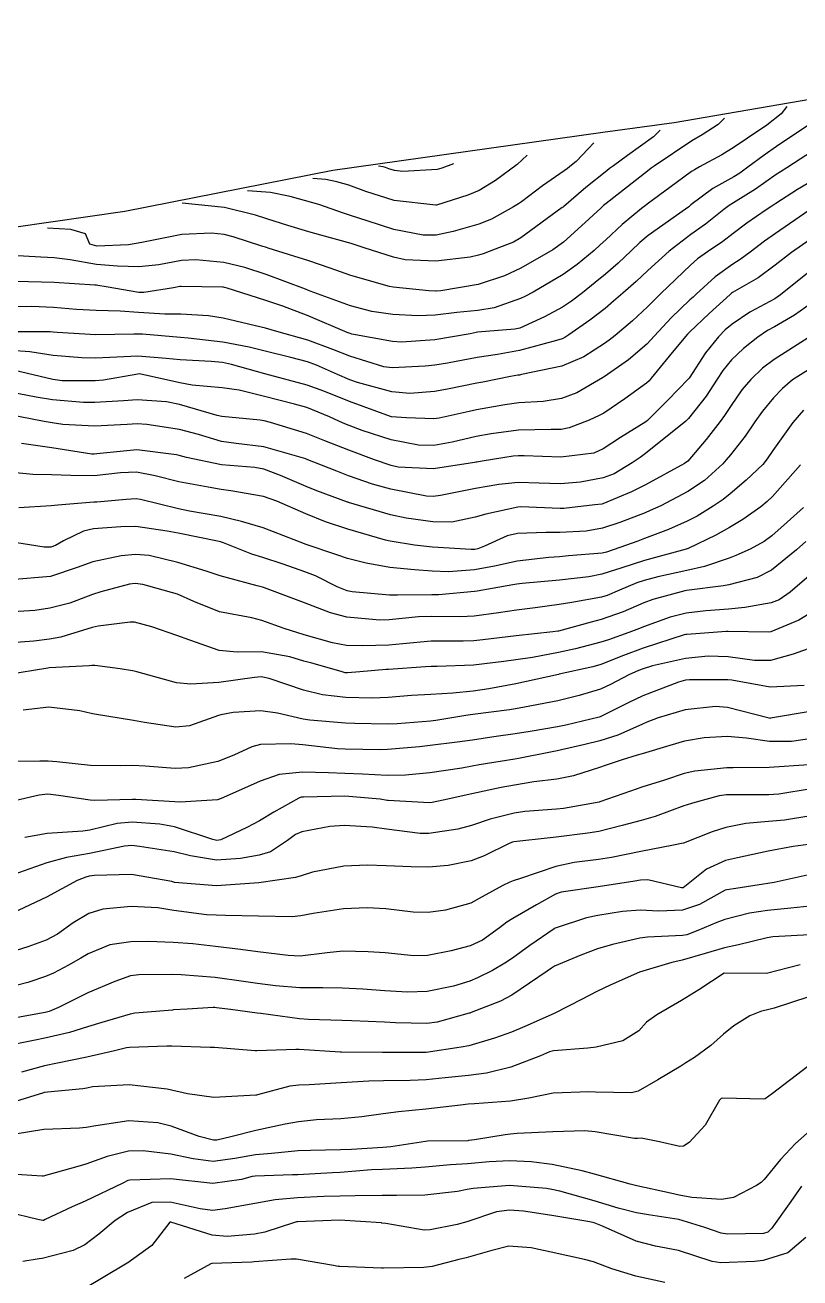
# Model space of a CAD drawing. Header units: metres. Extents: x 307586 to 320046, y 7427249 to 7434250.
# Drawn here: x 310558.3 to 310594.8, y 7432832.9 to 7432892 of the extents above; entities that cross this region are included whole.
import ezdxf

# ---------------------------------------------------------------- set-up
doc = ezdxf.new("R2010")
doc.units = ezdxf.units.M
doc.header["$MEASUREMENT"] = 0
for name, color, linetype in [('Area', 45, 'Continuous'), ('Curvas de Nivel 1m', 11, 'Continuous'), ('Curvas de Nivel 5m', 15, 'Continuous')]:
    doc.layers.add(name, color=color, linetype=linetype)

msp = doc.modelspace()

# ---------------------------------------------------------------- linework, layer by layer
at = {"layer": 'Area'}
msp.add_polyline3d([(310510.468, 7432874.914, 750.273), (310517.599, 7432875.791, 753.699), (310518.287, 7432876.046, 756.786), (310520.184, 7432876.551, 754.382), (310523.961, 7432876.76, 755.493), (310531.739, 7432878.129, 756.331), (310538.54, 7432879.328, 755.301), (310549.012, 7432881.229, 754.122), (310562.999, 7432883.234, 754.031), (310572.797, 7432885.176, 756.731), (310585.538, 7432886.953, 755.432), (310588.899, 7432887.413, 754.162), (310598.315, 7432889.042, 760.701), (310606.932, 7432890.534, 748.664), (310614.563, 7432890.907, 747.189), (310615.027, 7432891.124, 758.716), (310620.851, 7432892.011, 762.702)], dxfattribs=at)
at = {"layer": 'Curvas de Nivel 1m', "flags": 128}
for points, elevation in [([(310591.273, 7432887.62), (310590.98, 7432887.318), (310590.224, 7432886.84), (310589.735, 7432886.546), (310587.958, 7432885.356), (310587.82, 7432885.26), (310587.72, 7432885.183), (310586.699, 7432884.379), (310585.696, 7432883.595), (310585.575, 7432883.5), (310585.444, 7432883.382), (310584.539, 7432882.536), (310583.677, 7432881.769), (310583.183, 7432881.407), (310581.664, 7432880.551), (310580.906, 7432880.192), (310579.656, 7432879.771), (310577.903, 7432879.476), (310577.671, 7432879.461), (310577.653, 7432879.459), (310577.338, 7432879.483), (310575.654, 7432879.651), (310575.473, 7432879.683), (310573.66, 7432880.207), (310572.682, 7432880.553), (310571.666, 7432880.892), (310569.749, 7432881.493), (310569.672, 7432881.519), (310569.634, 7432881.532), (310569.501, 7432881.573), (310568.111, 7432882.027), (310567.678, 7432882.135), (310567.086, 7432882.199), (310565.678, 7432882.134), (310563.799, 7432881.764), (310563.169, 7432881.648), (310561.672, 7432881.582), (310561.342, 7432881.673), (310561.146, 7432882.162), (310560.445, 7432882.377), (310559.353, 7432882.43)], 756), ([(310595.204, 7432887.268), (310593.733, 7432886.29), (310593.142, 7432885.882), (310592.375, 7432885.303), (310592.002, 7432885.024), (310591.716, 7432884.859), (310590.728, 7432884.299), (310589.696, 7432883.528), (310589.587, 7432883.439), (310589.437, 7432883.334), (310587.68, 7432882.081), (310587.28, 7432881.761), (310586.868, 7432881.368), (310586.259, 7432880.782), (310585.662, 7432880.268), (310585.172, 7432879.871), (310584.572, 7432879.391), (310584.056, 7432878.986), (310583.643, 7432878.707), (310582.794, 7432878.254), (310581.627, 7432877.721), (310581.395, 7432877.664), (310579.624, 7432877.523), (310579.561, 7432877.514), (310579.279, 7432877.455), (310577.62, 7432877.174), (310576.05, 7432877.064), (310575.619, 7432877.092), (310573.698, 7432877.443), (310573.622, 7432877.466), (310573.582, 7432877.48), (310573.485, 7432877.522), (310571.634, 7432878.307), (310570.45, 7432878.753), (310569.645, 7432879.018), (310567.824, 7432879.597), (310567.692, 7432879.638), (310567.653, 7432879.647), (310567.602, 7432879.652), (310565.654, 7432879.688), (310565.591, 7432879.683), (310565.284, 7432879.624), (310563.893, 7432879.394), (310563.649, 7432879.401), (310562.114, 7432879.663), (310561.714, 7432879.73), (310561.654, 7432879.74), (310561.578, 7432879.746), (310559.655, 7432879.872), (310557.859, 7432879.921)], 754), ([(310588.243, 7432887.05), (310588.155, 7432886.954), (310587.925, 7432886.747), (310586.705, 7432885.857), (310586.04, 7432885.377), (310585.858, 7432885.242), (310585.719, 7432885.133), (310584.741, 7432884.356), (310583.694, 7432883.454), (310583.664, 7432883.43), (310583.625, 7432883.401), (310581.678, 7432881.975), (310581.331, 7432881.779), (310580.468, 7432881.442), (310579.892, 7432881.227), (310579.67, 7432881.161), (310579.287, 7432881.074), (310577.667, 7432880.876), (310576.214, 7432880.948), (310575.669, 7432881.067), (310574.287, 7432881.514), (310573.675, 7432881.705), (310572.233, 7432882.096), (310571.68, 7432882.256), (310570.686, 7432882.557), (310569.686, 7432882.868), (310569.152, 7432883.043), (310567.691, 7432883.402), (310565.693, 7432883.62), (310565.693, 7432883.62)], 757), ([(310595.733, 7432886.269), (310594.21, 7432885.283), (310593.913, 7432885.094), (310593.718, 7432884.968), (310592.738, 7432884.269), (310591.698, 7432883.629), (310591.501, 7432883.507), (310591.245, 7432883.314), (310590.38, 7432882.629), (310589.681, 7432882.128), (310588.659, 7432881.345), (310587.664, 7432880.441), (310587.109, 7432879.915), (310586.487, 7432879.372), (310586.035, 7432878.988), (310585.642, 7432878.651), (310584.928, 7432878.092), (310583.939, 7432877.397), (310583.747, 7432877.274), (310583.621, 7432877.218), (310583.356, 7432877.14), (310581.615, 7432876.67), (310580.569, 7432876.484), (310579.612, 7432876.337), (310578.213, 7432876.075), (310577.608, 7432875.976), (310577.16, 7432875.932), (310575.606, 7432875.846), (310575.216, 7432875.895), (310573.612, 7432876.405), (310572.802, 7432876.719), (310571.619, 7432877.153), (310570.159, 7432877.565), (310569.625, 7432877.716), (310569.429, 7432877.77), (310567.632, 7432878.197), (310566.939, 7432878.301), (310565.634, 7432878.378), (310564.882, 7432878.38), (310563.635, 7432878.45), (310562.768, 7432878.521), (310561.636, 7432878.546), (310560.72, 7432878.596), (310559.638, 7432878.686), (310558.607, 7432878.737), (310557.638, 7432878.725)], 753), ([(310585.113, 7432886.46), (310584.847, 7432886.17), (310584.285, 7432885.58), (310584.062, 7432885.397), (310583.871, 7432885.248), (310583.719, 7432885.136), (310582.691, 7432884.432), (310581.697, 7432883.679), (310581.553, 7432883.574), (310581.329, 7432883.434), (310580.28, 7432882.851), (310579.685, 7432882.615), (310578.487, 7432882.274), (310577.679, 7432882.109), (310577.057, 7432882.108), (310575.682, 7432882.378), (310574.419, 7432882.779), (310573.688, 7432883.023), (310573.308, 7432883.145), (310572.151, 7432883.543), (310571.861, 7432883.632), (310570.797, 7432883.923), (310569.867, 7432884.114), (310568.783, 7432884.2)], 758), ([(310581.973, 7432885.87), (310581.504, 7432885.432), (310580.477, 7432884.677), (310579.704, 7432884.21), (310579.173, 7432883.986), (310577.693, 7432883.516), (310577.662, 7432883.511), (310575.696, 7432883.736), (310574.355, 7432884.166), (310573.562, 7432884.454), (310572.989, 7432884.625), (310572.473, 7432884.731), (310571.863, 7432884.78)], 759), ([(310595.717, 7432884.842), (310594.724, 7432884.258), (310593.698, 7432883.596), (310593.512, 7432883.475), (310593.24, 7432883.295), (310592.327, 7432882.663), (310591.682, 7432882.176), (310591.19, 7432881.802), (310590.474, 7432881.322), (310590.007, 7432880.989), (310589.667, 7432880.69), (310588.28, 7432879.351), (310587.963, 7432879.04), (310587.643, 7432878.72), (310586.931, 7432878.069), (310586.113, 7432877.375), (310585.84, 7432877.158), (310585.619, 7432876.996), (310584.636, 7432876.366), (310583.608, 7432875.924), (310581.709, 7432875.534), (310581.604, 7432875.51), (310581.535, 7432875.499), (310581.19, 7432875.434), (310579.873, 7432875.173), (310579.598, 7432875.121), (310578.217, 7432874.848), (310577.592, 7432874.74), (310576.443, 7432874.638), (310575.591, 7432874.721), (310573.964, 7432875.15), (310573.599, 7432875.28), (310573.023, 7432875.529), (310572.036, 7432875.972), (310571.609, 7432876.13), (310570.83, 7432876.338), (310569.614, 7432876.64), (310568.857, 7432876.823), (310567.617, 7432877.052), (310565.989, 7432877.247), (310565.619, 7432877.278), (310563.828, 7432877.43), (310563.621, 7432877.443), (310563.414, 7432877.437), (310561.62, 7432877.398), (310559.796, 7432877.513), (310559.621, 7432877.533), (310559.477, 7432877.547), (310557.621, 7432877.551)], 752), ([(310595.254, 7432883.267), (310593.682, 7432882.188), (310593.157, 7432881.817), (310592.483, 7432881.302), (310592.018, 7432880.958), (310591.667, 7432880.732), (310590.835, 7432880.144), (310589.947, 7432879.327), (310589.797, 7432879.182), (310589.649, 7432879.047), (310588.767, 7432878.212), (310587.978, 7432877.355), (310587.619, 7432876.966), (310586.754, 7432876.226), (310585.603, 7432875.428), (310585.574, 7432875.409), (310585.525, 7432875.381), (310584.308, 7432874.677), (310583.588, 7432874.399), (310582.73, 7432874.268), (310581.584, 7432874.194), (310580.911, 7432874.109), (310579.579, 7432873.863), (310579.237, 7432873.796), (310577.827, 7432873.476), (310577.573, 7432873.448), (310576.281, 7432873.493), (310575.574, 7432873.54), (310575.528, 7432873.546), (310573.584, 7432874.253), (310572.386, 7432874.743), (310571.595, 7432875.034), (310569.603, 7432875.57), (310568.026, 7432876.013), (310567.608, 7432876.099), (310567.062, 7432876.152), (310565.609, 7432876.219), (310564.948, 7432876.288), (310563.611, 7432876.404), (310562.282, 7432876.332), (310561.609, 7432876.297), (310560.968, 7432876.318), (310559.61, 7432876.43), (310558.515, 7432876.609), (310557.612, 7432876.658)], 751), ([(310595.667, 7432880.688), (310593.921, 7432879.286), (310593.766, 7432879.174), (310593.65, 7432879.107), (310592.475, 7432878.468), (310591.632, 7432877.91), (310591.308, 7432877.633), (310590.989, 7432877.316), (310590.382, 7432876.556), (310589.603, 7432875.358), (310589.585, 7432875.33), (310588.608, 7432874.325), (310587.639, 7432873.359), (310587.572, 7432873.309), (310586.372, 7432872.565), (310585.559, 7432872.031), (310585.112, 7432871.83), (310583.555, 7432871.63), (310581.834, 7432871.704), (310581.556, 7432871.705), (310581.31, 7432871.678), (310579.844, 7432871.447), (310579.594, 7432871.408), (310579.552, 7432871.401), (310579.487, 7432871.386), (310577.549, 7432871.088), (310575.887, 7432871.159), (310575.55, 7432871.238), (310574.77, 7432871.508), (310573.557, 7432871.967), (310572.434, 7432872.41), (310571.565, 7432872.746), (310569.861, 7432873.277), (310569.571, 7432873.349), (310569.376, 7432873.378), (310567.572, 7432873.552), (310567.35, 7432873.602), (310565.58, 7432874.12), (310564.963, 7432874.245), (310563.583, 7432874.333), (310562.936, 7432874.297), (310561.581, 7432874.207), (310561.046, 7432874.21), (310559.583, 7432874.339), (310558.817, 7432874.469), (310557.588, 7432874.702)], 749), ([(310595.65, 7432879.085), (310594.583, 7432878.331), (310593.63, 7432877.788), (310593.31, 7432877.611), (310592.849, 7432877.298), (310592.166, 7432876.756), (310591.612, 7432876.221), (310591.195, 7432875.726), (310590.931, 7432875.317), (310590.406, 7432874.507), (310589.575, 7432873.462), (310589.51, 7432873.395), (310589.445, 7432873.332), (310587.557, 7432871.815), (310587.297, 7432871.621), (310586.921, 7432871.366), (310586.07, 7432870.853), (310585.546, 7432870.656), (310584.478, 7432870.456), (310583.543, 7432870.382), (310582.534, 7432870.406), (310581.543, 7432870.438), (310580.629, 7432870.352), (310579.54, 7432870.151), (310577.89, 7432869.828), (310577.536, 7432869.78), (310577.224, 7432869.795), (310575.539, 7432870.12), (310574.681, 7432870.369), (310573.545, 7432870.763), (310572.987, 7432870.968), (310571.553, 7432871.538), (310571.524, 7432871.55), (310569.558, 7432872.124), (310568.253, 7432872.283), (310567.561, 7432872.377), (310566.476, 7432872.698), (310565.566, 7432872.934), (310564.034, 7432873.17), (310563.569, 7432873.201), (310563.102, 7432873.181), (310561.567, 7432873.1), (310560.07, 7432873.183), (310559.568, 7432873.247), (310559.183, 7432873.31), (310557.572, 7432873.639)], 748), ([(310595.219, 7432877.266), (310593.612, 7432876.245), (310593.074, 7432875.83), (310592.521, 7432875.301), (310592.095, 7432874.806), (310591.584, 7432874.066), (310591.283, 7432873.607), (310591.077, 7432873.315), (310590.418, 7432872.468), (310589.554, 7432871.454), (310589.397, 7432871.332), (310587.543, 7432870.331), (310586.897, 7432870.009), (310585.533, 7432869.431), (310585.491, 7432869.423), (310585.161, 7432869.384), (310583.706, 7432869.222), (310583.53, 7432869.216), (310581.668, 7432869.291), (310581.531, 7432869.285), (310580.022, 7432868.949), (310579.523, 7432868.8), (310578.413, 7432868.573), (310577.519, 7432868.585), (310576.256, 7432868.758), (310575.524, 7432868.915), (310573.549, 7432869.504), (310573.533, 7432869.507), (310573.5, 7432869.52), (310572.047, 7432870.052), (310571.54, 7432870.25), (310570.34, 7432870.767), (310569.548, 7432871.077), (310569.122, 7432871.15), (310567.55, 7432871.28), (310565.908, 7432871.616), (310565.554, 7432871.712), (310565.434, 7432871.741), (310563.556, 7432871.974), (310561.674, 7432871.788), (310561.554, 7432871.776), (310561.44, 7432871.785), (310559.557, 7432872.077), (310558.126, 7432872.279)], 747), ([(310595.61, 7432875.997), (310594.483, 7432875.277), (310594.008, 7432874.873), (310593.59, 7432874.431), (310593.064, 7432873.812), (310592.703, 7432873.299), (310592.243, 7432872.626), (310591.557, 7432871.749), (310591.362, 7432871.504), (310591.191, 7432871.314), (310590.328, 7432870.539), (310589.54, 7432870.013), (310588.275, 7432869.349), (310587.77, 7432869.116), (310587.528, 7432869.017), (310586.341, 7432868.551), (310585.516, 7432868.283), (310584.749, 7432868.154), (310583.513, 7432868.089), (310582.845, 7432868.078), (310581.512, 7432868.03), (310581.026, 7432867.919), (310579.963, 7432867.445), (310579.636, 7432867.314), (310579.501, 7432867.288), (310579.326, 7432867.278), (310577.502, 7432867.393), (310576.661, 7432867.488), (310575.506, 7432867.674), (310575.284, 7432867.725), (310573.514, 7432868.244), (310572.461, 7432868.594), (310571.524, 7432868.957), (310570.163, 7432869.564), (310569.535, 7432869.782), (310568, 7432870.055), (310567.538, 7432870.116), (310566.928, 7432870.217), (310565.541, 7432870.477), (310564.418, 7432870.757), (310563.546, 7432870.934), (310562.796, 7432870.902), (310561.544, 7432870.762), (310560.449, 7432870.776), (310559.544, 7432870.801), (310558.654, 7432870.813), (310557.545, 7432870.927)], 746), ([(310594.854, 7432871.27), (310593.538, 7432869.777), (310593.288, 7432869.539), (310592.993, 7432869.295), (310592.138, 7432868.69), (310591.518, 7432868.312), (310590.87, 7432867.959), (310589.563, 7432867.329), (310589.519, 7432867.314), (310589.503, 7432867.308), (310589.475, 7432867.303), (310587.497, 7432866.759), (310586.441, 7432866.423), (310585.49, 7432866.119), (310584.877, 7432865.998), (310583.487, 7432865.841), (310581.741, 7432865.682), (310581.485, 7432865.648), (310581.3, 7432865.616), (310580.326, 7432865.442), (310579.611, 7432865.318), (310579.481, 7432865.298), (310577.801, 7432865.152), (310577.478, 7432865.141), (310575.849, 7432865.125), (310575.477, 7432865.131), (310573.717, 7432865.28), (310573.48, 7432865.329), (310573.011, 7432865.527), (310571.984, 7432866.039), (310571.49, 7432866.236), (310570.461, 7432866.593), (310569.496, 7432866.899), (310568.988, 7432867.068), (310567.643, 7432867.598), (310567.504, 7432867.647), (310567.445, 7432867.659), (310565.509, 7432868.046), (310564.986, 7432868.15), (310563.514, 7432868.361), (310562.806, 7432868.358), (310561.512, 7432868.25), (310561.039, 7432868.146), (310560.11, 7432867.684), (310559.718, 7432867.471), (310559.5, 7432867.399), (310559.195, 7432867.39), (310557.502, 7432867.653)], 744), ([(310595.003, 7432869.268), (310594.228, 7432868.574), (310593.513, 7432867.932), (310593.143, 7432867.659), (310592.48, 7432867.3), (310591.812, 7432866.995), (310591.499, 7432866.875), (310590.328, 7432866.488), (310589.493, 7432866.296), (310588.139, 7432865.999), (310587.488, 7432865.826), (310587.139, 7432865.711), (310586.325, 7432865.372), (310585.741, 7432865.115), (310585.478, 7432865.034), (310584.079, 7432864.789), (310583.472, 7432864.683), (310582.349, 7432864.538), (310581.468, 7432864.419), (310580.613, 7432864.291), (310579.463, 7432864.138), (310578.815, 7432864.107), (310577.463, 7432864.13), (310576.841, 7432864.108), (310575.46, 7432863.962), (310575.021, 7432863.943), (310573.461, 7432864.089), (310572.695, 7432864.301), (310571.471, 7432864.775), (310569.579, 7432865.472), (310569.482, 7432865.504), (310569.232, 7432865.574), (310567.833, 7432865.941), (310567.487, 7432866.045), (310566.835, 7432866.261), (310565.493, 7432866.674), (310564.137, 7432866.993), (310563.497, 7432867.04), (310562.829, 7432866.982), (310561.493, 7432866.704), (310560.741, 7432866.427), (310559.486, 7432866.015), (310557.617, 7432865.85)], 743), ([(310595.112, 7432867.663), (310594.675, 7432867.272), (310593.493, 7432866.304), (310592.82, 7432865.966), (310591.486, 7432865.616), (310591.228, 7432865.57), (310589.483, 7432865.344), (310589.407, 7432865.331), (310587.9, 7432864.93), (310587.474, 7432864.775), (310586.491, 7432864.347), (310585.462, 7432863.976), (310584.995, 7432863.85), (310583.453, 7432863.438), (310583.42, 7432863.434), (310583.18, 7432863.404), (310581.451, 7432863.211), (310579.873, 7432863.021), (310579.448, 7432862.976), (310578.958, 7432862.967), (310577.448, 7432862.965), (310576.111, 7432862.829), (310575.446, 7432862.777), (310574.219, 7432862.739), (310573.445, 7432862.759), (310572.79, 7432862.874), (310571.45, 7432863.257), (310570.512, 7432863.559), (310569.458, 7432863.937), (310568.983, 7432864.054), (310567.464, 7432864.349), (310566.246, 7432864.838), (310565.476, 7432865.175), (310563.85, 7432865.636), (310563.483, 7432865.675), (310563.218, 7432865.644), (310561.861, 7432865.28), (310561.475, 7432865.161), (310560.394, 7432864.756), (310559.465, 7432864.509), (310558.753, 7432864.411), (310557.462, 7432864.327)], 742), ([(310595.493, 7432866.23), (310594.38, 7432865.277), (310593.849, 7432864.913), (310593.475, 7432864.76), (310592.234, 7432864.54), (310591.47, 7432864.474), (310590.399, 7432864.39), (310589.467, 7432864.276), (310588.713, 7432864.093), (310587.457, 7432863.63), (310587.264, 7432863.554), (310586.769, 7432863.367), (310585.803, 7432863.023), (310585.448, 7432862.906), (310584.245, 7432862.592), (310583.443, 7432862.418), (310582.215, 7432862.192), (310581.439, 7432862.086), (310580.869, 7432862.006), (310579.437, 7432861.824), (310577.731, 7432861.77), (310577.436, 7432861.769), (310577.17, 7432861.748), (310575.434, 7432861.626), (310575.313, 7432861.622), (310574.079, 7432861.514), (310573.49, 7432861.462), (310573.432, 7432861.463), (310573.381, 7432861.469), (310573.193, 7432861.524), (310571.807, 7432861.915), (310571.438, 7432862.023), (310570.773, 7432862.223), (310569.442, 7432862.462), (310568.292, 7432862.438), (310567.442, 7432862.517), (310566.059, 7432863.001), (310565.449, 7432863.224), (310564.276, 7432863.632), (310563.456, 7432863.85), (310563.245, 7432863.855), (310561.731, 7432863.666), (310561.452, 7432863.609), (310559.982, 7432863.151), (310559.447, 7432863.058), (310558.711, 7432862.966), (310557.444, 7432862.86)], 741), ([(310595.447, 7432862.673), (310594.514, 7432862.345), (310593.441, 7432862.051), (310592.695, 7432862.043), (310591.442, 7432862.219), (310590.512, 7432862.249), (310589.441, 7432862.144), (310587.878, 7432861.795), (310587.436, 7432861.657), (310587.218, 7432861.579), (310586.761, 7432861.367), (310585.894, 7432860.91), (310585.426, 7432860.701), (310584.421, 7432860.392), (310583.42, 7432860.152), (310581.839, 7432859.846), (310581.416, 7432859.764), (310581.133, 7432859.716), (310579.413, 7432859.503), (310579.08, 7432859.455), (310577.661, 7432859.225), (310577.409, 7432859.194), (310575.839, 7432859.063), (310575.406, 7432859.047), (310573.843, 7432859.079), (310573.407, 7432859.099), (310571.723, 7432859.231), (310571.409, 7432859.277), (310570.201, 7432859.562), (310569.414, 7432859.677), (310568.1, 7432859.59), (310567.527, 7432859.483), (310567.411, 7432859.449), (310566.045, 7432858.972), (310565.402, 7432858.899), (310563.916, 7432859.124), (310563.407, 7432859.222), (310561.566, 7432859.513), (310561.411, 7432859.542), (310560.869, 7432859.675), (310559.414, 7432859.845), (310558.207, 7432859.708)], 739), ([(310595.038, 7432860.875), (310593.428, 7432860.797), (310591.624, 7432861.115), (310591.431, 7432861.142), (310589.621, 7432861.138), (310589.431, 7432861.114), (310589.114, 7432861.019), (310587.423, 7432860.377), (310586.731, 7432860.056), (310585.413, 7432859.394), (310585.365, 7432859.38), (310583.798, 7432859.005), (310583.406, 7432858.927), (310582.114, 7432858.708), (310581.4, 7432858.594), (310580.393, 7432858.445), (310579.396, 7432858.296), (310578.665, 7432858.19), (310577.391, 7432858.035), (310576.892, 7432857.983), (310575.388, 7432857.845), (310575.06, 7432857.831), (310573.388, 7432857.863), (310573.03, 7432857.884), (310571.391, 7432858.071), (310570.824, 7432858.123), (310569.391, 7432858.085), (310568.981, 7432857.984), (310568.137, 7432857.589), (310567.38, 7432857.292), (310566.003, 7432856.987), (310565.376, 7432856.957), (310563.949, 7432857.062), (310563.377, 7432857.094), (310562.814, 7432857.085), (310561.377, 7432857.104), (310559.789, 7432857.276), (310559.379, 7432857.303), (310558.984, 7432857.301), (310557.379, 7432857.29)], 738), ([(310595.417, 7432859.652), (310593.446, 7432859.323), (310593.413, 7432859.32), (310593.375, 7432859.329), (310591.418, 7432859.838), (310590.848, 7432859.887), (310589.417, 7432859.715), (310588.155, 7432859.349), (310587.621, 7432859.145), (310587.408, 7432859.051), (310586.241, 7432858.531), (310585.396, 7432858.258), (310584.691, 7432858.089), (310583.389, 7432857.789), (310583.069, 7432857.723), (310581.558, 7432857.427), (310581.383, 7432857.398), (310579.704, 7432857.123), (310579.379, 7432857.061), (310578.891, 7432856.971), (310577.376, 7432856.745), (310576.228, 7432856.638), (310575.374, 7432856.629), (310574.2, 7432856.686), (310573.375, 7432856.728), (310572.597, 7432856.753), (310571.375, 7432856.781), (310570.267, 7432856.668), (310569.371, 7432856.357), (310567.655, 7432855.596), (310567.454, 7432855.506), (310567.361, 7432855.481), (310565.605, 7432855.372), (310565.359, 7432855.381), (310563.508, 7432855.491), (310563.361, 7432855.496), (310561.575, 7432855.452), (310561.36, 7432855.457), (310559.87, 7432855.685), (310559.363, 7432855.74), (310558.953, 7432855.696), (310557.67, 7432855.404)], 737), ([(310595.4, 7432858.375), (310594.438, 7432858.233), (310593.397, 7432858.235), (310592.321, 7432858.379), (310591.4, 7432858.46), (310590.316, 7432858.404), (310589.397, 7432858.243), (310588.691, 7432858.043), (310587.387, 7432857.655), (310587.161, 7432857.587), (310586.455, 7432857.369), (310585.656, 7432857.101), (310585.379, 7432857.003), (310584.151, 7432856.616), (310583.374, 7432856.46), (310582.28, 7432856.324), (310581.37, 7432856.177), (310580.75, 7432856.055), (310579.366, 7432855.762), (310578.007, 7432855.47), (310577.484, 7432855.355), (310577.361, 7432855.344), (310575.419, 7432855.442), (310575.362, 7432855.448), (310575.036, 7432855.503), (310573.364, 7432855.653), (310571.424, 7432855.61), (310571.364, 7432855.61), (310571.313, 7432855.601), (310571.198, 7432855.552), (310570.016, 7432854.9), (310569.347, 7432854.496), (310568.747, 7432854.174), (310567.522, 7432853.597), (310567.333, 7432853.567), (310567.147, 7432853.602), (310565.342, 7432854.203), (310564.64, 7432854.33), (310563.345, 7432854.421), (310562.626, 7432854.369), (310561.339, 7432854.053), (310561.012, 7432853.999), (310559.336, 7432853.888), (310559.164, 7432853.864), (310558.272, 7432853.706)], 736), ([(310595.37, 7432855.999), (310593.837, 7432855.753), (310593.367, 7432855.713), (310592.952, 7432855.709), (310591.367, 7432855.707), (310591.017, 7432855.663), (310589.772, 7432855.326), (310589.463, 7432855.228), (310589.361, 7432855.189), (310588.008, 7432854.696), (310587.35, 7432854.505), (310586.452, 7432854.263), (310585.342, 7432853.99), (310584.826, 7432853.9), (310583.338, 7432853.724), (310583.048, 7432853.693), (310581.334, 7432853.498), (310581.281, 7432853.483), (310581.158, 7432853.432), (310579.939, 7432852.831), (310579.324, 7432852.602), (310578.239, 7432852.383), (310577.321, 7432852.302), (310576.491, 7432852.319), (310575.322, 7432852.371), (310574.429, 7432852.401), (310573.321, 7432852.346), (310571.85, 7432852.074), (310571.316, 7432851.9), (310571.044, 7432851.824), (310569.313, 7432851.57), (310567.311, 7432851.43), (310565.345, 7432851.587), (310565.313, 7432851.595), (310565.205, 7432851.621), (310563.316, 7432851.952), (310561.56, 7432851.911), (310561.315, 7432851.872), (310561.149, 7432851.837), (310560.743, 7432851.676), (310559.305, 7432850.891), (310557.732, 7432850.148)], 734), ([(310595.355, 7432854.724), (310594.108, 7432854.522), (310593.35, 7432854.45), (310592.285, 7432854.364), (310591.346, 7432854.175), (310590.695, 7432853.964), (310589.335, 7432853.437), (310589.253, 7432853.413), (310588.869, 7432853.337), (310587.33, 7432853.046), (310585.941, 7432852.76), (310585.326, 7432852.66), (310584.192, 7432852.524), (310583.322, 7432852.338), (310581.66, 7432851.768), (310581.315, 7432851.653), (310581.155, 7432851.591), (310580.829, 7432851.435), (310579.853, 7432850.899), (310579.305, 7432850.613), (310578.113, 7432850.28), (310577.3, 7432850.174), (310576.6, 7432850.187), (310575.301, 7432850.335), (310574.419, 7432850.391), (310573.301, 7432850.341), (310571.879, 7432850.121), (310571.297, 7432850.007), (310570.883, 7432849.968), (310569.297, 7432849.995), (310567.735, 7432850.031), (310567.297, 7432850.034), (310566.844, 7432850.058), (310565.299, 7432850.268), (310564.546, 7432850.382), (310563.301, 7432850.449), (310561.962, 7432850.322), (310561.297, 7432850.124), (310560.562, 7432849.677), (310559.822, 7432849.147), (310559.281, 7432848.864), (310558.426, 7432848.552), (310557.27, 7432848.19)], 733), ([(310595.222, 7432853.375), (310594.511, 7432853.272), (310593.331, 7432853.06), (310591.887, 7432852.745), (310591.326, 7432852.612), (310590.424, 7432852.217), (310589.333, 7432851.33), (310589.249, 7432851.331), (310587.66, 7432851.699), (310587.316, 7432851.686), (310587.041, 7432851.637), (310585.313, 7432851.38), (310583.58, 7432851.128), (310583.309, 7432851.034), (310582.417, 7432850.526), (310581.297, 7432849.887), (310581.015, 7432849.714), (310580.657, 7432849.436), (310579.866, 7432848.862), (310579.28, 7432848.593), (310578.378, 7432848.362), (310577.273, 7432848.138), (310576.63, 7432848.129), (310575.274, 7432848.258), (310574.47, 7432848.313), (310573.275, 7432848.338), (310572.539, 7432848.266), (310571.271, 7432848.115), (310570.692, 7432848.135), (310569.274, 7432848.309), (310568.443, 7432848.415), (310567.277, 7432848.564), (310566.204, 7432848.686), (310565.28, 7432848.751), (310564.114, 7432848.798), (310563.28, 7432848.788), (310562.295, 7432848.638), (310561.271, 7432848.222), (310560.926, 7432848.016), (310560.333, 7432847.679), (310559.636, 7432847.31), (310559.257, 7432847.141), (310558.418, 7432846.866), (310557.251, 7432846.56)], 732), ([(310595.32, 7432851.952), (310593.617, 7432851.586), (310593.315, 7432851.534), (310593.11, 7432851.497), (310591.817, 7432851.305), (310591.38, 7432851.242), (310591.312, 7432851.222), (310590.09, 7432850.537), (310589.302, 7432850.28), (310588.184, 7432850.229), (310587.302, 7432850.27), (310586.459, 7432850.211), (310585.299, 7432850.032), (310584.766, 7432849.917), (310583.293, 7432849.426), (310583.245, 7432849.401), (310582.089, 7432848.61), (310581.272, 7432848.013), (310580.924, 7432847.778), (310580.335, 7432847.439), (310579.628, 7432847.078), (310579.258, 7432846.93), (310578.493, 7432846.699), (310577.253, 7432846.439), (310576.333, 7432846.409), (310575.253, 7432846.479), (310574.214, 7432846.55), (310573.254, 7432846.605), (310572.331, 7432846.611), (310571.254, 7432846.61), (310570.108, 7432846.707), (310569.255, 7432846.821), (310568.593, 7432846.916), (310567.258, 7432847.094), (310565.651, 7432847.224), (310565.259, 7432847.237), (310563.662, 7432847.232), (310563.258, 7432847.177), (310562.524, 7432846.92), (310561.25, 7432846.382), (310560.776, 7432846.146), (310559.866, 7432845.684), (310559.43, 7432845.498), (310559.239, 7432845.451), (310557.767, 7432845.18)], 731), ([(310595.291, 7432849.117), (310593.559, 7432849.016), (310593.288, 7432848.969), (310591.942, 7432848.644), (310591.281, 7432848.503), (310590.365, 7432848.231), (310589.272, 7432847.918), (310588.799, 7432847.808), (310587.263, 7432847.36), (310585.886, 7432846.745), (310585.254, 7432846.445), (310584.556, 7432846.081), (310583.243, 7432845.4), (310581.86, 7432844.794), (310581.229, 7432844.527), (310580.428, 7432844.234), (310579.219, 7432843.886), (310578.864, 7432843.809), (310577.214, 7432843.565), (310577.133, 7432843.562), (310575.214, 7432843.558), (310575.154, 7432843.56), (310573.214, 7432843.58), (310573.152, 7432843.582), (310571.215, 7432843.702), (310571.064, 7432843.703), (310569.214, 7432843.647), (310569.136, 7432843.65), (310567.216, 7432843.793), (310567.012, 7432843.806), (310565.216, 7432843.859), (310564.98, 7432843.859), (310563.215, 7432843.807), (310563.07, 7432843.787), (310562.51, 7432843.651), (310561.21, 7432843.351), (310559.823, 7432843.067), (310559.205, 7432842.931), (310558.129, 7432842.633)], 729), ([(310594.841, 7432847.695), (310593.263, 7432847.29), (310591.263, 7432847.31), (310590.058, 7432846.519), (310589.25, 7432846.024), (310588.077, 7432845.347), (310587.602, 7432844.99), (310587.231, 7432844.589), (310586.481, 7432844.111), (310585.22, 7432843.822), (310584.83, 7432843.772), (310583.216, 7432843.639), (310583.024, 7432843.595), (310582.594, 7432843.409), (310581.207, 7432842.877), (310580.059, 7432842.587), (310579.203, 7432842.487), (310578.101, 7432842.366), (310577.201, 7432842.271), (310576.451, 7432842.237), (310575.2, 7432842.227), (310574.499, 7432842.208), (310573.199, 7432842.129), (310571.691, 7432842.035), (310571.198, 7432842.026), (310570.769, 7432841.982), (310569.247, 7432841.569), (310569.207, 7432841.555), (310569.169, 7432841.546), (310567.191, 7432841.437), (310565.948, 7432841.612), (310565.195, 7432841.791), (310564.986, 7432841.831), (310563.197, 7432842.036), (310561.473, 7432841.943), (310561.195, 7432841.891), (310561.007, 7432841.859), (310559.355, 7432841.688), (310559.21, 7432841.673), (310559.193, 7432841.672), (310559.166, 7432841.664), (310557.186, 7432841.054)], 728), ([(310595.252, 7432846.185), (310593.613, 7432845.651), (310593.246, 7432845.558), (310593.025, 7432845.512), (310592.474, 7432845.298), (310591.717, 7432844.824), (310591.23, 7432844.432), (310590.638, 7432843.899), (310589.858, 7432843.324), (310589.459, 7432843.079), (310589.209, 7432842.928), (310588.127, 7432842.271), (310587.197, 7432841.744), (310586.892, 7432841.667), (310585.196, 7432841.702), (310584.87, 7432841.71), (310583.195, 7432841.642), (310582.044, 7432841.417), (310581.191, 7432841.269), (310579.486, 7432841.151), (310579.19, 7432841.132), (310578.822, 7432841.089), (310577.187, 7432840.899), (310575.907, 7432840.771), (310575.185, 7432840.675), (310574.166, 7432840.527), (310573.182, 7432840.442), (310572.029, 7432840.385), (310571.18, 7432840.298), (310570.549, 7432840.187), (310569.176, 7432839.885), (310567.996, 7432839.588), (310567.336, 7432839.432), (310567.17, 7432839.431), (310566.503, 7432839.607), (310565.178, 7432840.084), (310564.553, 7432840.252), (310563.18, 7432840.343), (310561.624, 7432840.11), (310561.176, 7432840.023), (310560.852, 7432839.998), (310559.175, 7432839.927), (310557.816, 7432839.71)], 727), ([(310595.209, 7432842.902), (310593.545, 7432841.633), (310593.194, 7432841.376), (310593.121, 7432841.363), (310591.194, 7432841.413), (310591.113, 7432841.391), (310591.04, 7432841.312), (310590.363, 7432840.136), (310589.611, 7432839.326), (310589.343, 7432839.155), (310589.17, 7432839.137), (310588.203, 7432839.345), (310587.343, 7432839.526), (310587.174, 7432839.507), (310587.029, 7432839.507), (310585.177, 7432839.832), (310584.693, 7432839.869), (310583.177, 7432839.828), (310581.502, 7432839.751), (310581.176, 7432839.717), (310580.928, 7432839.68), (310579.484, 7432839.447), (310579.21, 7432839.412), (310579.172, 7432839.407), (310577.273, 7432839.377), (310577.171, 7432839.368), (310575.54, 7432839.124), (310575.167, 7432839.088), (310573.686, 7432838.994), (310573.165, 7432838.972), (310571.754, 7432838.951), (310571.164, 7432838.922), (310569.917, 7432838.807), (310569.16, 7432838.736), (310568.182, 7432838.561), (310567.155, 7432838.431), (310566.223, 7432838.544), (310565.16, 7432838.769), (310563.862, 7432838.933), (310563.162, 7432838.912), (310562.154, 7432838.659), (310561.152, 7432838.305), (310560.661, 7432838.164), (310559.144, 7432837.741), (310559.099, 7432837.735), (310557.145, 7432837.855)], 726), ([(310594.912, 7432837.263), (310594.405, 7432836.541), (310593.514, 7432835.284), (310593.317, 7432835.09), (310593.119, 7432835.032), (310591.425, 7432835), (310591.119, 7432835.04), (310590.351, 7432835.318), (310589.126, 7432835.686), (310587.691, 7432835.914), (310587.129, 7432836.004), (310586.269, 7432836.231), (310585.135, 7432836.57), (310583.504, 7432837.032), (310583.14, 7432837.103), (310582.884, 7432837.147), (310581.142, 7432837.291), (310579.427, 7432837.16), (310579.139, 7432837.101), (310578.691, 7432837.009), (310577.137, 7432836.838), (310575.809, 7432836.82), (310575.136, 7432836.827), (310573.85, 7432836.799), (310573.136, 7432836.797), (310572.379, 7432836.775), (310571.134, 7432836.706), (310570.083, 7432836.611), (310569.132, 7432836.447), (310567.725, 7432836.187), (310567.128, 7432836.118), (310566.547, 7432836.187), (310565.132, 7432836.514), (310564.27, 7432836.49), (310563.127, 7432836.026), (310562.543, 7432835.649), (310561.767, 7432835.006), (310561.105, 7432834.491), (310560.553, 7432834.224), (310559.095, 7432833.854), (310558.956, 7432833.831), (310558.19, 7432833.704)], 724), ([(310595.117, 7432834.835), (310594.258, 7432834.12), (310593.1, 7432833.754), (310592.684, 7432833.71), (310591.098, 7432833.643), (310590.7, 7432833.713), (310589.106, 7432834.227), (310588.022, 7432834.433), (310587.113, 7432834.674), (310585.525, 7432835.376), (310585.124, 7432835.535), (310584.922, 7432835.585), (310583.128, 7432835.877), (310581.79, 7432836.08), (310581.13, 7432836.137), (310580.518, 7432836.048), (310579.124, 7432835.585), (310578.663, 7432835.457), (310577.388, 7432835.207), (310577.119, 7432835.192), (310575.299, 7432835.498), (310575.123, 7432835.523), (310575.094, 7432835.529), (310573.124, 7432835.665), (310571.158, 7432835.584), (310571.123, 7432835.584), (310571.095, 7432835.579), (310571.002, 7432835.551), (310569.592, 7432835.089), (310569.114, 7432835.002), (310567.814, 7432834.888), (310567.113, 7432834.956), (310565.17, 7432835.571), (310565.122, 7432835.568), (310564.267, 7432834.467), (310563.131, 7432833.64), (310563.106, 7432833.626), (310563.034, 7432833.582), (310561.08, 7432832.415)], 723), ([(310588.464, 7432832.716), (310587.09, 7432833.025), (310585.959, 7432833.371), (310585.098, 7432833.688), (310584.675, 7432833.809), (310583.104, 7432834.143), (310582.166, 7432834.355), (310581.108, 7432834.427), (310580.309, 7432834.234), (310579.099, 7432833.887), (310578.752, 7432833.802), (310577.495, 7432833.474), (310577.092, 7432833.426), (310575.189, 7432833.402), (310575.092, 7432833.403), (310573.13, 7432833.482), (310573.093, 7432833.485), (310573.054, 7432833.482), (310572.829, 7432833.524), (310571.097, 7432833.818), (310570.829, 7432833.82), (310569.095, 7432833.688), (310568.985, 7432833.681), (310567.093, 7432833.616), (310567.05, 7432833.6), (310565.79, 7432832.909)], 722)]:
    msp.add_lwpolyline(points, dxfattribs=dict(at, elevation=elevation))
at = {"layer": 'Curvas de Nivel 5m', "flags": 128}
for points, elevation in [([(310594.223, 7432888.17), (310593.949, 7432887.832), (310593.272, 7432887.295), (310592.359, 7432886.681), (310591.732, 7432886.257), (310591.148, 7432885.897), (310590.096, 7432885.326), (310589.858, 7432885.192), (310589.719, 7432885.101), (310588.701, 7432884.352), (310587.697, 7432883.62), (310587.548, 7432883.509), (310587.363, 7432883.363), (310586.449, 7432882.609), (310585.678, 7432881.89), (310585.419, 7432881.64), (310585.132, 7432881.385), (310584.334, 7432880.726), (310583.661, 7432880.246), (310582.256, 7432879.421), (310581.865, 7432879.211), (310581.648, 7432879.111), (310580.412, 7432878.672), (310579.639, 7432878.549), (310578.652, 7432878.451), (310577.636, 7432878.328), (310576.821, 7432878.303), (310575.636, 7432878.368), (310574.639, 7432878.509), (310573.642, 7432878.774), (310571.732, 7432879.468), (310571.652, 7432879.502), (310571.522, 7432879.551), (310569.66, 7432880.253), (310568.661, 7432880.583), (310567.665, 7432880.814), (310566.34, 7432880.94), (310565.666, 7432880.905), (310564.591, 7432880.703), (310563.663, 7432880.608), (310562.649, 7432880.641), (310561.663, 7432880.726), (310560.414, 7432880.934), (310559.666, 7432881.038), (310559.035, 7432881.068), (310557.667, 7432881.146)], 755), ([(310578.503, 7432885.47), (310577.941, 7432885.255), (310577.719, 7432885.206), (310576.101, 7432885.113), (310575.718, 7432885.148), (310575.448, 7432885.231), (310575.29, 7432885.291), (310575.173, 7432885.324), (310575.074, 7432885.346), (310574.953, 7432885.36)], 760), ([(310595.682, 7432882.145), (310594.432, 7432881.279), (310593.667, 7432880.682), (310592.86, 7432880.099), (310591.654, 7432879.403), (310591.6, 7432879.364), (310591.536, 7432879.311), (310590.556, 7432878.404), (310589.626, 7432877.532), (310589.524, 7432877.432), (310589.433, 7432877.333), (310588.661, 7432876.392), (310587.824, 7432875.357), (310587.719, 7432875.24), (310587.6, 7432875.133), (310586.577, 7432874.381), (310585.578, 7432873.709), (310585.364, 7432873.595), (310584.897, 7432873.387), (310583.953, 7432873.012), (310583.568, 7432872.939), (310583.105, 7432872.944), (310581.568, 7432872.904), (310580.266, 7432872.743), (310579.564, 7432872.605), (310578.436, 7432872.341), (310577.56, 7432872.19), (310576.85, 7432872.197), (310575.562, 7432872.45), (310574.187, 7432872.893), (310573.569, 7432873.125), (310573.289, 7432873.243), (310572.644, 7432873.534), (310571.579, 7432873.97), (310570.995, 7432874.142), (310569.587, 7432874.496), (310568.391, 7432874.788), (310567.593, 7432874.908), (310566.177, 7432875.032), (310565.596, 7432875.14), (310563.683, 7432875.558), (310563.602, 7432875.557), (310561.99, 7432875.271), (310561.596, 7432875.236), (310560.042, 7432875.24), (310559.597, 7432875.292), (310557.812, 7432875.717)], 750), ([(310595.005, 7432873.845), (310594.505, 7432873.276), (310593.56, 7432871.952), (310593.293, 7432871.555), (310593.081, 7432871.295), (310592.302, 7432870.545), (310591.539, 7432869.903), (310591.206, 7432869.644), (310590.744, 7432869.318), (310589.992, 7432868.859), (310589.522, 7432868.616), (310588.629, 7432868.231), (310587.51, 7432867.802), (310587.189, 7432867.682), (310586.34, 7432867.372), (310585.717, 7432867.162), (310585.5, 7432867.115), (310583.918, 7432866.976), (310583.498, 7432866.94), (310582.99, 7432866.9), (310581.496, 7432866.739), (310580.435, 7432866.5), (310579.492, 7432866.322), (310578.253, 7432866.231), (310577.491, 7432866.255), (310576.656, 7432866.323), (310575.492, 7432866.434), (310574.37, 7432866.636), (310573.496, 7432866.855), (310572.996, 7432867.025), (310571.503, 7432867.537), (310571.472, 7432867.55), (310569.514, 7432868.302), (310568.496, 7432868.608), (310567.521, 7432868.837), (310566.046, 7432869.094), (310565.527, 7432869.196), (310563.73, 7432869.638), (310563.533, 7432869.668), (310563.064, 7432869.647), (310561.677, 7432869.521), (310561.531, 7432869.509), (310559.84, 7432869.375), (310559.528, 7432869.335), (310557.988, 7432869.252)], 745), ([(310595.47, 7432864.371), (310594.785, 7432863.949), (310593.455, 7432863.405), (310593.355, 7432863.39), (310591.454, 7432863.414), (310591.356, 7432863.41), (310590.121, 7432863.323), (310589.502, 7432863.28), (310589.452, 7432863.274), (310589.377, 7432863.256), (310587.446, 7432862.623), (310586.52, 7432862.291), (310585.438, 7432861.866), (310585.067, 7432861.753), (310583.482, 7432861.4), (310583.442, 7432861.391), (310581.428, 7432860.95), (310580.156, 7432860.713), (310579.424, 7432860.604), (310578.461, 7432860.502), (310577.423, 7432860.451), (310576.511, 7432860.401), (310575.421, 7432860.302), (310574.662, 7432860.266), (310573.421, 7432860.297), (310572.312, 7432860.427), (310571.424, 7432860.655), (310569.803, 7432861.193), (310569.43, 7432861.274), (310569.106, 7432861.251), (310567.427, 7432861.008), (310566.1, 7432860.939), (310565.427, 7432860.99), (310563.562, 7432861.509), (310563.432, 7432861.546), (310563.352, 7432861.561), (310562.78, 7432861.65), (310561.587, 7432861.82), (310561.434, 7432861.809), (310561.312, 7432861.794), (310559.433, 7432861.699), (310559.364, 7432861.691), (310557.429, 7432861.375)], 740), ([(310595.255, 7432857.136), (310593.38, 7432856.999), (310591.692, 7432856.995), (310591.38, 7432856.99), (310589.876, 7432856.827), (310589.377, 7432856.715), (310588.442, 7432856.413), (310587.37, 7432856.072), (310586.839, 7432855.894), (310585.404, 7432855.38), (310585.372, 7432855.37), (310583.678, 7432855.077), (310583.357, 7432855.038), (310581.852, 7432854.926), (310581.354, 7432854.855), (310580.227, 7432854.563), (310579.345, 7432854.27), (310578.702, 7432854.1), (310577.339, 7432853.894), (310576.927, 7432853.897), (310575.342, 7432854.1), (310574.657, 7432854.193), (310573.344, 7432854.264), (310572.659, 7432854.214), (310571.339, 7432853.962), (310571.05, 7432853.84), (310570.671, 7432853.557), (310569.869, 7432853.023), (310569.326, 7432852.864), (310568.448, 7432852.707), (310567.323, 7432852.627), (310566.095, 7432852.843), (310565.327, 7432853.023), (310563.685, 7432853.281), (310563.33, 7432853.324), (310562.978, 7432853.294), (310561.326, 7432852.95), (310560.249, 7432852.755), (310559.321, 7432852.509), (310557.438, 7432851.842)], 735), ([(310595.305, 7432850.457), (310594.408, 7432850.377), (310593.303, 7432850.268), (310592.458, 7432850.141), (310591.298, 7432849.843), (310590.915, 7432849.695), (310590.022, 7432849.323), (310589.498, 7432849.12), (310589.289, 7432849.074), (310587.644, 7432848.998), (310587.287, 7432848.954), (310585.991, 7432848.664), (310585.279, 7432848.455), (310584.503, 7432848.159), (310583.266, 7432847.634), (310583.118, 7432847.549), (310582.917, 7432847.405), (310581.251, 7432846.268), (310580.705, 7432845.978), (310579.321, 7432845.449), (310579.265, 7432845.427), (310579.242, 7432845.422), (310577.72, 7432844.988), (310577.235, 7432844.929), (310575.763, 7432844.967), (310575.235, 7432844.989), (310573.693, 7432845.058), (310573.236, 7432845.077), (310571.658, 7432845.122), (310571.237, 7432845.16), (310569.407, 7432845.401), (310569.241, 7432845.425), (310567.979, 7432845.589), (310567.322, 7432845.677), (310567.244, 7432845.683), (310567.156, 7432845.689), (310565.933, 7432845.613), (310565.292, 7432845.57), (310565.242, 7432845.567), (310563.465, 7432845.413), (310563.239, 7432845.374), (310561.906, 7432844.986), (310561.229, 7432844.773), (310560.392, 7432844.512), (310559.221, 7432844.245), (310558.763, 7432844.154), (310557.214, 7432843.825)], 730), ([(310595.178, 7432839.768), (310594.629, 7432839.268), (310593.922, 7432838.518), (310593.147, 7432837.581), (310592.999, 7432837.438), (310592.786, 7432837.294), (310591.708, 7432836.734), (310591.136, 7432836.637), (310589.737, 7432836.724), (310589.138, 7432836.843), (310588.736, 7432836.933), (310587.142, 7432837.279), (310586.825, 7432837.363), (310585.15, 7432837.836), (310584.558, 7432837.98), (310583.156, 7432838.288), (310582.156, 7432838.417), (310581.158, 7432838.462), (310580.185, 7432838.412), (310579.156, 7432838.318), (310578.353, 7432838.264), (310577.153, 7432838.157), (310576.532, 7432838.106), (310575.151, 7432838.054), (310574.627, 7432838.029), (310573.149, 7432837.913), (310572.781, 7432837.893), (310571.147, 7432837.802), (310570.907, 7432837.792), (310569.145, 7432837.739), (310568.998, 7432837.719), (310568.5, 7432837.58), (310567.141, 7432837.386), (310565.156, 7432837.606), (310563.228, 7432837.553), (310563.142, 7432837.532), (310562.897, 7432837.4), (310561.132, 7432836.561), (310560.51, 7432836.295), (310559.237, 7432835.689), (310559.162, 7432835.65), (310559.122, 7432835.646), (310558.897, 7432835.693), (310557.455, 7432836.044)], 725)]:
    msp.add_lwpolyline(points, dxfattribs=dict(at, elevation=elevation))

doc.saveas('drawing.dxf')
